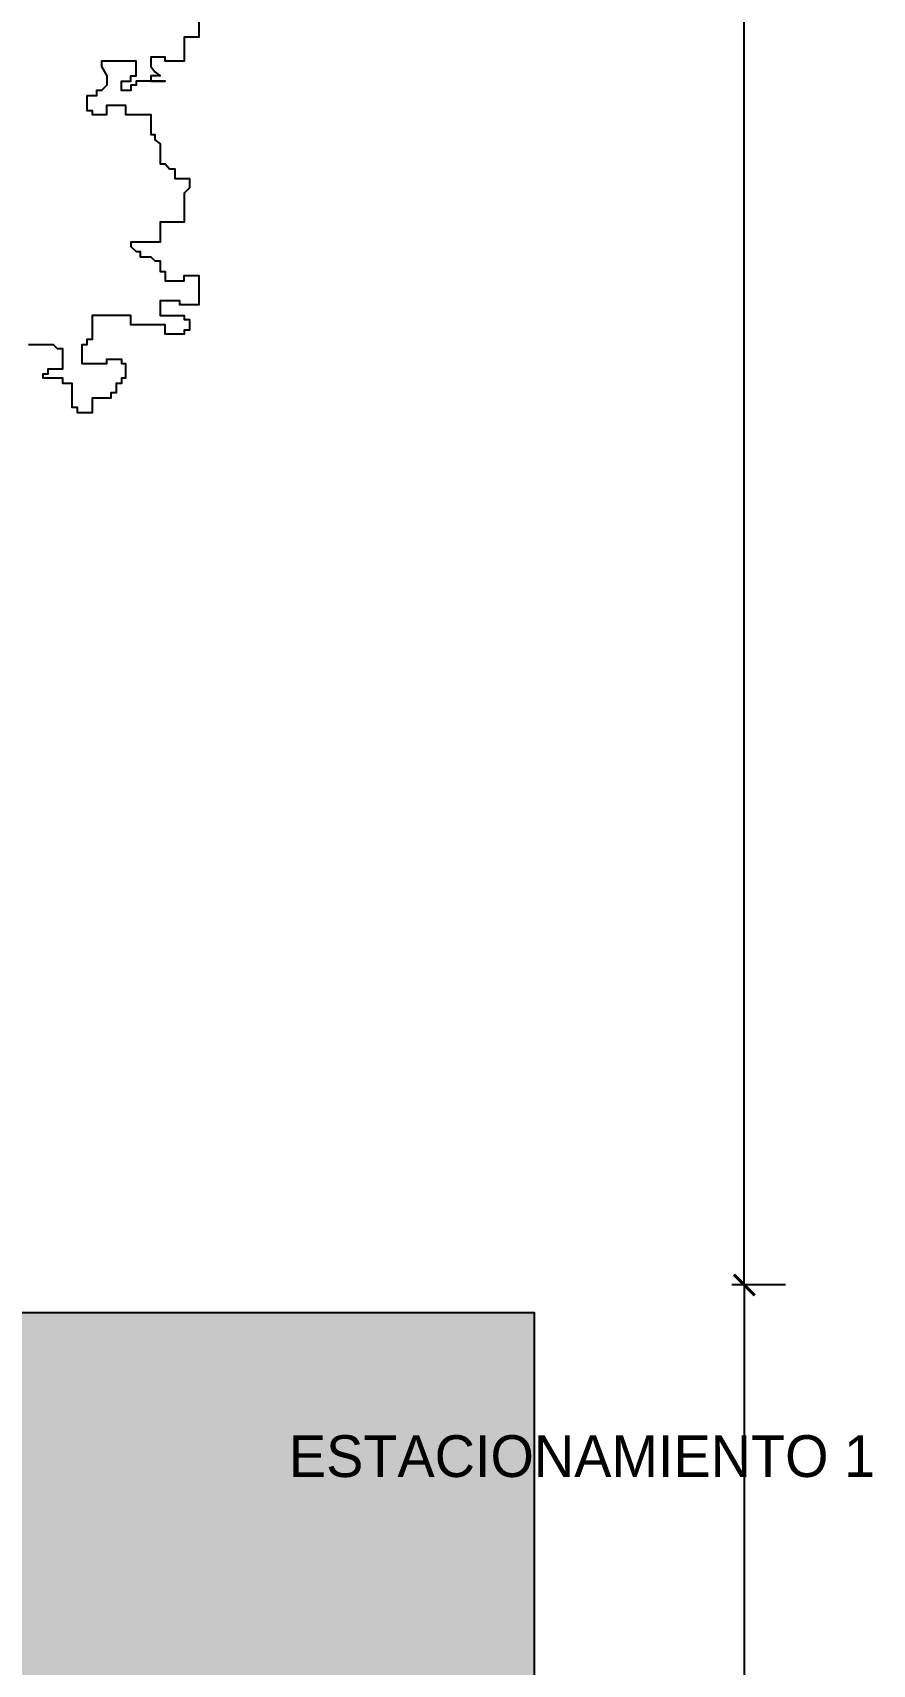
# Model space of a CAD drawing. Header units: millimetres. Extents: x -101 to 3415, y -52 to 1366.
# Drawn here: x 374.7 to 402.3, y 60.5 to 114.2 of the extents above; entities that cross this region are included whole.
import ezdxf

# ---------------------------------------------------------------- set-up
doc = ezdxf.new("R2010")
doc.units = ezdxf.units.MM
doc.layers.add('00_ARQ', color=8, linetype='Continuous')

# ---------------------------------------------------------------- blocks, each defined once
blk = doc.blocks.new('_ArchTick')
at = {"color": 0, "linetype": 'ByBlock', "const_width": 0.15}
blk.add_lwpolyline([(-0.5, -0.5), (0.5, 0.5)], dxfattribs=at)

msp = doc.modelspace()

# ---------------------------------------------------------------- hatches: boundary and pattern name
at = {"layer": '00_ARQ'}
h = msp.add_hatch(dxfattribs=at)
h.set_pattern_fill('EARTH', color=9, scale=0.457292, angle=45, style=0)
h.set_pattern_definition([(45, (-3488.3955, -6.6233), (3e-16, 4.1065979), [2.903803, -2.903803]), (45, (-3489.1654, -5.8534), (3e-16, 4.1065979), [2.903803, -2.903803]), (45, (-3489.9354, -5.0834), (3e-16, 4.1065979), [2.903803, -2.903803]), (135, (-3489.9354, -4.57), (-4.1065979, 3e-16), [2.903803, -2.903803]), (135, (-3489.1654, -3.8), (-4.1065979, 3e-16), [2.903803, -2.903803]), (135, (-3488.3955, -3.03), (-4.1065979, 3e-16), [2.903803, -2.903803])])
h.paths.add_polyline_path([(201.99, 72.077), (188.272, 72.077), (188.272, 21.089), (391.208, 21.089), (391.208, 72.077), (342.392, 72.077), (342.392, 34.808), (338.505, 34.808), (338.505, 35.723), (206.602, 35.723), (206.602, 34.808), (201.99, 34.808)])

# ---------------------------------------------------------------- linework, layer by layer
at = {"layer": '00_ARQ', "color": 9}
for p, q in [((398.099, 72.992), (398.099, 117.358)), ((399.451, 72.992), (397.687, 72.992)), ((399.451, 72.992), (397.687, 72.992)), ((398.099, 72.992), (398.099, 56.75))]:
    msp.add_line(p, q, dxfattribs=at)
for points in [[(380.173, 114.664), (380.173, 114.011), (379.692, 114.011), (379.692, 113.22), (379.073, 113.22), (379.073, 113.358), (378.592, 113.358), (378.592, 113.048), (378.73, 112.876), (378.902, 112.739), (378.592, 112.739), (378.592, 112.567), (379.073, 112.567), (378.111, 112.567), (378.111, 112.429), (377.94, 112.429), (377.94, 112.257), (377.63, 112.257), (377.63, 112.567), (377.94, 112.567), (377.94, 112.739), (378.111, 112.739), (378.111, 113.22), (376.978, 113.22), (376.978, 113.048), (377.149, 112.739), (377.149, 112.429)], [(377.149, 112.429), (376.978, 112.257), (376.806, 112.257), (376.806, 112.086), (376.496, 112.086), (376.496, 111.604), (376.668, 111.604), (376.668, 111.467), (377.149, 111.467), (377.149, 111.776), (377.768, 111.776), (377.768, 111.467), (378.592, 111.467), (378.592, 110.813), (378.73, 110.813), (378.73, 110.641), (378.902, 110.504), (378.902, 109.851), (379.073, 109.851), (379.211, 109.679), (379.383, 109.679), (379.383, 109.369), (379.864, 109.369), (379.864, 109.06), (379.692, 108.888), (379.692, 107.925), (378.902, 107.925), (378.902, 107.272), (377.94, 107.272), (377.94, 107.134), (378.111, 106.962), (378.249, 106.962), (378.249, 106.791), (378.592, 106.791), (378.73, 106.653), (378.902, 106.653), (378.902, 106.309), (379.073, 106.309), (379.073, 106), (379.692, 106), (379.692, 106.172), (380.173, 106.172), (380.173, 105.209), (379.555, 105.209), (379.555, 105.346), (378.902, 105.346), (378.902, 104.865), (379.692, 104.865), (379.692, 104.728), (379.864, 104.728), (379.864, 104.384), (379.692, 104.384), (379.692, 104.246), (379.073, 104.246), (379.073, 104.556), (377.94, 104.556), (377.94, 104.865), (376.668, 104.865), (376.668, 104.074), (376.496, 104.074), (376.496, 103.902), (376.325, 103.902), (376.325, 103.283), (377.149, 103.283), (377.149, 103.421), (377.63, 103.421), (377.63, 103.283), (377.768, 103.283), (377.768, 102.802), (377.63, 102.802), (377.63, 102.63), (377.459, 102.63), (377.459, 102.321), (377.287, 102.321), (377.287, 102.149), (376.668, 102.149), (376.668, 101.667), (376.187, 101.667), (376.187, 101.839), (376.015, 101.839), (376.015, 102.63), (375.706, 102.63), (375.706, 102.802), (375.053, 102.802), (375.053, 102.94), (375.225, 102.94), (375.225, 103.112), (375.706, 103.112), (375.706, 103.765), (375.534, 103.765), (375.397, 103.902), (374.572, 103.902)]]:
    msp.add_lwpolyline(points, dxfattribs=at)
at = {"layer": '00_ARQ', "color": 9, "ltscale": 2}
msp.add_lwpolyline([(201.99, 72.077), (188.272, 72.077), (188.272, 21.089), (391.208, 21.089), (391.208, 72.077), (342.392, 72.077), (342.392, 34.808), (338.505, 34.808), (338.505, 35.723), (206.602, 35.723), (206.602, 34.808), (201.99, 34.808)], close=True, dxfattribs=at)

# ---------------------------------------------------------------- block references
at = {"layer": '00_ARQ', "color": 9, "xscale": 0.6859377647626195, "yscale": 0.6859377647626195, "zscale": 0.6859377647626195}
for rotation in [270, 90]:
    msp.add_blockref('_ArchTick', (398.099, 72.992), dxfattribs=dict(at, rotation=rotation))

# ---------------------------------------------------------------- texts
at = {"layer": '00_ARQ', "color": 9, "insert": (392.766, 67.357), "char_height": 1.37188, "attachment_point": 5}
msp.add_mtext_dynamic_manual_height_columns('ESTACIONAMIENTO 1', width=277.08174, gutter_width=648.089, heights=[0], dxfattribs=at)

doc.saveas('drawing.dxf')
